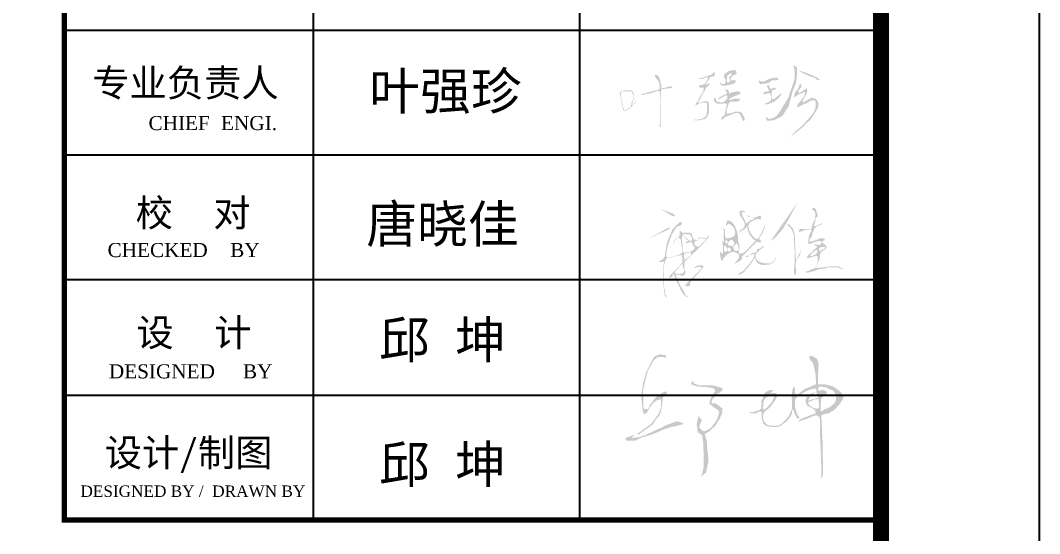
# Model space of a CAD drawing. Extents: x 962303 to 1579583, y -174742 to 224716.
# Drawn here: x 1569946 to 1579583, y -38479 to -33623 of the extents above; entities that cross this region are included whole.
import ezdxf

# ---------------------------------------------------------------- set-up
doc = ezdxf.new("R2010")
doc.units = 0
doc.header["$LTSCALE"] = 1000
doc.header["$MEASUREMENT"] = 0
for name, color, linetype in [('HATCH', 254, 'Continuous'), ('PUB_TEXT', 7, 'Continuous'), ('PUB_TITLE', 4, 'Continuous'), ('外框线', 255, 'Continuous')]:
    doc.layers.add(name, color=color, linetype=linetype)
doc.styles.add('GHF', font='times.ttf')
doc.styles.add('STYLE1', font='simhei.ttf', dxfattribs={"width": 0.8})

# ---------------------------------------------------------------- blocks, each defined once
blk = doc.blocks.new('A$C5F901649')
at = {"layer": 'HATCH'}
h = blk.add_hatch(color=256, dxfattribs=at)
h.paths.add_polyline_path([(421.5, 599.3), (438.2, 603.2), (409.1, 603.3), (407.1, 586.9), (441.2, 574.4), (451.3, 572.1), (501.2, 569.3), (546.7, 562.7), (556.9, 545.1), (541.5, 518), (526.2, 496.8), (520.4, 465.2), (547.4, 443.9), (579.1, 422.8), (579.3, 407.5), (575.3, 389.5), (566.7, 366.8), (553.9, 346.1), (531, 317.2), (508.8, 302.1), (499.5, 295.7), (480.3, 295.5), (458.1, 316.9), (462.4, 341.8), (474.7, 360.2), (453.1, 389.7), (450.3, 377.4), (441.5, 342.9), (444.1, 317.7), (448.2, 288.6), (474.6, 269.8), (482, 223.5), (484.5, 150.1), (485.1, 73.6), (475.4, 30), (466.5, 10.8), (499.5, 37.5), (506.7, 70), (514.4, 104.7), (512, 152.2), (507.4, 179.1), (505, 226.6), (499, 252.6), (491.7, 277.7), (522.7, 295.5), (556.9, 327.9), (582.5, 369.1), (600.7, 408.6), (601, 436.7), (582.9, 450.1), (572.1, 458.1), (558, 468.5), (535.3, 468.9), (535.7, 488.7), (547.5, 502.6), (561.8, 519.4), (571.5, 530.7), (583.5, 532.2), (600, 548.5), (603.2, 563.1), (583.1, 567.5), (561.2, 574.7), (532, 581.2), (495.6, 581.1), (455.2, 579.5), (431.6, 589.4), (422.3, 592.4), (418.9, 596.9)])
h.paths.add_polyline_path([(33.5, 250.4), (61.2, 274.6), (0, 252.7), (0.9, 234.7), (22, 235.8), (62.4, 235.9), (85.2, 249.6), (110, 258.9), (149.9, 269.7), (188.8, 284.8), (224.9, 300.4), (254, 311.7), (289, 322.7), (314.7, 326.9), (352.5, 337.2), (362.9, 340.1), (339.7, 350.9), (318.1, 355.7), (303.5, 352), (281.7, 343.1), (248.6, 331.7), (226.9, 318.7), (189.9, 303.3), (159.9, 288.2), (135.7, 276.8), (117, 268.2), (89.4, 259.5)])
h.paths.add_polyline_path([(245.9, 751.5), (235.5, 756), (200.5, 757.7), (171.9, 733.6), (157.6, 707.4), (136.6, 668.2), (121.6, 611.7), (107.7, 548.9), (108.9, 504.7), (109.9, 443.4), (113.9, 434), (137.7, 431.1), (152.8, 460.7), (180.8, 498.5), (202.5, 519.3), (227.8, 534.4), (253.1, 543.4), (255.8, 517.2), (232.6, 506.5), (227.3, 477.1), (223.2, 436.5), (217.3, 409.8), (208, 389.9), (190.2, 370.6), (167.8, 335.4), (108.7, 294.8), (82.3, 275), (65, 274), (107, 303.4), (158.1, 339.1), (190.5, 383.7), (208.1, 410.1), (219.7, 444.7), (218.8, 493.8), (194.9, 487.4), (173, 472.7), (159.4, 455.2), (146.5, 438.7), (138, 420.8), (125.5, 404), (112.1, 401.1), (103.8, 434.2), (96.3, 506.3), (107.3, 591), (126.3, 659.1), (156.9, 722.9), (172.5, 750.1), (180.3, 760.5), (201.9, 768.8), (213.3, 773.2), (231.4, 770.3), (250.2, 766.1), (253, 756.4)])
h = blk.add_hatch(color=256, dxfattribs=at)
h.paths.add_polyline_path([(1186.4, 493.5), (1199.1, 496), (1200.6, 488.6), (1201.2, 471.4), (1202.4, 439.2), (1194.9, 436.3), (1185.8, 433.9), (1165, 441.4), (1148.2, 451.8), (1136, 464.5), (1136, 476.7), (1152, 480.9), (1161.7, 486.3), (1172.1, 492)], flags=16)
h.paths.add_polyline_path([(1043.9, 566.7), (1051.7, 573.4), (1052.1, 557.1), (1052.1, 539.2), (1058.7, 517.7), (1061.5, 509), (1081.8, 533.3), (1111.5, 556.3), (1157.6, 575.7), (1175.5, 583.8), (1184.4, 586.1), (1180.5, 653.5), (1173.1, 680.9), (1169.1, 707.6), (1161.7, 723), (1151, 733.7), (1143, 749.1), (1141.7, 761.1), (1159.1, 763), (1173.8, 755.7), (1190.5, 744.4), (1194.5, 733.7), (1199.8, 715), (1199.2, 701), (1198.5, 680.3), (1196.5, 653.5), (1196.5, 626.8), (1196.5, 611.5), (1196.5, 592.7), (1196.5, 586.1), (1213.2, 586.1), (1234.6, 586.7), (1258, 582.7), (1286.7, 574.7), (1308.1, 561.4), (1326.2, 548), (1340.9, 534), (1350.3, 516.6), (1354.3, 502.6), (1344.2, 484.5), (1331.5, 464.5), (1311.5, 442.4), (1292.8, 423.7), (1287.4, 421.7), (1262, 405), (1236.6, 401.7), (1215.9, 393.7), (1219.1, 344.3), (1225.7, 206.6), (1226.6, 23.8), (1214.6, 0), (1218.4, 37.3), (1216.1, 89.9), (1213.1, 169.2), (1208.5, 286.5), (1207.7, 320.9), (1209.2, 353.7), (1207, 376.5), (1200.9, 386.4), (1187.9, 393.3), (1173.4, 391), (1165.6, 389.8), (1156.6, 383.4), (1138.3, 377.3), (1126.9, 371.9), (1089.5, 359.8), (1071.9, 352.1), (1080.3, 363.6), (1098.6, 375), (1127.6, 384.9), (1150.5, 394.8), (1178, 404), (1183.3, 412.3), (1174.2, 428.4), (1158.9, 437.5), (1149.4, 443), (1132, 450.9), (1122.9, 464.4), (1118.9, 483.8), (1122.5, 498.8), (1129.2, 509.9), (1139.9, 521), (1151, 526.2), (1162.9, 532.1), (1172.8, 536.1), (1182.7, 540), (1187.1, 546.7), (1185.1, 554.7), (1179.2, 559.8), (1168.9, 559.8), (1150.6, 554.3), (1136.8, 549.5), (1118.9, 542.4), (1098.3, 530.1), (1084.5, 520.6), (1075, 513.1), (1067.8, 507.2), (1062.4, 502.6), (1058.9, 499.7), (1054.8, 494.5), (1052.8, 480.2), (1052.8, 468.4), (1053.2, 448.2), (1055.2, 438.3), (1059.9, 419.3), (1065.1, 405), (1071.8, 392), (1075.4, 385.6), (1078.5, 382.9), (1080.1, 375.3), (1077.7, 372.6), (1073.8, 372.6), (1068.6, 373), (1064.3, 379.3), (1056.8, 390.8), (1052.4, 402.3), (1045.3, 417.7), (1043.3, 425.2), (1039.3, 427.6), (1035.9, 429.6), (1033.4, 406.2), (1032.8, 400.6), (1026.7, 390.4), (1024.3, 386.4), (1020.4, 380), (1009.2, 366.6), (1000.9, 355.5), (985.9, 345.7), (964.1, 329.4), (953.8, 324.3), (943.1, 320.3), (922.9, 319.9), (908.2, 321.9), (891.6, 323.9), (875.7, 326.7), (866.6, 333.8), (854.5, 343.3), (850.8, 360.7), (844.8, 373.8), (845.6, 389.2), (845.6, 400.3), (845.6, 408.2), (844.4, 416.5), (830.6, 418.1), (820.7, 412.5), (813.1, 408.2), (801.9, 405.8), (796.7, 405.3), (781.1, 405), (776.8, 405), (772.2, 407), (771.6, 414.8), (773.4, 418.5), (774.8, 413.9), (777.7, 412.2), (782.9, 411.9), (790.6, 412.5), (799, 415.9), (805.9, 417.6), (816.3, 421.7), (826.3, 425.1), (833.8, 428), (843.9, 438.1), (843.9, 460.5), (843.9, 483.5), (853.5, 500.6), (857.3, 520.7), (869.9, 537), (889.2, 548.9), (902.6, 551.1), (921.2, 550.4), (912.3, 543), (897.4, 534), (916, 534), (936.1, 529.6), (940.5, 514), (940.5, 508.8), (932.3, 491.7), (929.4, 486.5), (920.5, 474.6), (909.3, 461.2), (901.9, 449.3), (888.5, 436), (869.9, 421.1), (858, 410), (853.5, 391.4), (854.3, 374.3), (861, 355), (872.1, 340.9), (881.8, 334.2), (910, 328.2), (948, 329), (976.2, 346.1), (1003.7, 375.8), (1018.6, 397.3), (1034.2, 432.3), (1034.2, 459), (1034.2, 477.6), (1032.7, 504.3), (1033.5, 526.6), (1036.4, 549.6)])
h.paths.add_polyline_path([(1215.3, 498.9), (1222.9, 504.7), (1230, 511.4), (1245.6, 518.1), (1248.5, 524.9), (1249.8, 532), (1249.8, 542.1), (1232.9, 550.9), (1223.7, 551.3), (1209.4, 548.8), (1199, 546.3), (1198.5, 568), (1208.3, 572.1), (1242.5, 568.8), (1272.5, 554.7), (1292.2, 545.5), (1304.9, 527.5), (1309, 501), (1303.8, 474.9), (1288.7, 459.9), (1274.9, 448.9), (1259.2, 438.5), (1234.4, 430.4), (1218.6, 416.2), (1212.7, 424.7), (1212.9, 456.9)], flags=16)
h.paths.add_polyline_path([(853.3, 427), (854.6, 441.7), (857.6, 483.1), (868.4, 499.2), (882.5, 511), (890.7, 519.2), (902.9, 527.1), (906.2, 528.4), (922.9, 518.6), (922.9, 508.4), (917, 492), (909.5, 477.9), (898.6, 465.4), (879.2, 442.4), (868.1, 434.5)], flags=16)
edge = h.paths.add_edge_path(flags=16)
edge.add_line((1136, 484.8), (1197.7, 503))
edge.add_line((1197.7, 503), (1184.9, 543.4))
edge.add_line((1136, 488.8), (1136, 484.8))
edge.add_line((1145.3, 507.3), (1136, 488.8))
edge.add_line((1152.8, 517.1), (1145.3, 507.3))
edge.add_line((1166.1, 526.4), (1152.8, 517.1))
edge.add_line((1182, 539.7), (1166.1, 526.4))

msp = doc.modelspace()

# ---------------------------------------------------------------- hatches: boundary and pattern name
at = {"layer": 'HATCH'}
h = msp.add_hatch(color=256, dxfattribs=at)
h.paths.add_polyline_path([(1576368.8, -34175.5), (1576372.6, -34176.2), (1576390, -34175.7), (1576406.4, -34171.5), (1576427.7, -34163.1), (1576436.8, -34160.5), (1576444.3, -34160.5), (1576448.1, -34169.9), (1576441.3, -34183.6), (1576436, -34193.6), (1576427.5, -34211.1), (1576419.6, -34219), (1576410.1, -34226.4), (1576397.4, -34231.7), (1576385.2, -34233.2), (1576364.6, -34235.3), (1576360.9, -34246.4), (1576374.1, -34259.6), (1576405.3, -34257.5), (1576406.2, -34270.8), (1576404.8, -34287.6), (1576394.8, -34308.2), (1576382.1, -34327.2), (1576367.8, -34349.9), (1576357.8, -34372.6), (1576345.1, -34393.8), (1576331.9, -34411.7), (1576328.2, -34427.6), (1576348.2, -34419.1), (1576368.3, -34407), (1576383.1, -34402.7), (1576415.9, -34402.7), (1576422.8, -34402.2), (1576437, -34402.2), (1576441.6, -34409.1), (1576439.6, -34427.1), (1576439.6, -34462.3), (1576439.6, -34479.5), (1576434.9, -34498.8), (1576430.3, -34524.7), (1576410.3, -34545.3), (1576390.4, -34553.3), (1576359.8, -34560.6), (1576338.5, -34560.6), (1576309.9, -34560.6), (1576321.9, -34568.6), (1576347.1, -34568.6), (1576373.7, -34566.6), (1576424.9, -34552.6), (1576436.2, -34538), (1576444.2, -34525.4), (1576453.5, -34510.8), (1576457.5, -34476.9), (1576457.5, -34427.1), (1576456.2, -34413.8), (1576453.5, -34399.8), (1576448.9, -34390.5), (1576426.9, -34387.9), (1576417, -34388.5), (1576394.4, -34395.2), (1576376.4, -34397.8), (1576364.4, -34401.8), (1576349.8, -34404.5), (1576356.5, -34391.8), (1576367.1, -34374.6), (1576383.7, -34343.3), (1576412.3, -34294.8), (1576421.6, -34278.2), (1576429.6, -34260.9), (1576435.6, -34254.3), (1576449.5, -34239.7), (1576458.2, -34235), (1576461.5, -34229.1), (1576458.2, -34219.8), (1576446.2, -34219.8), (1576439.6, -34226.4), (1576426.9, -34233.7), (1576424.2, -34229.1), (1576441.7, -34202.7), (1576462.8, -34169.6), (1576469.8, -34157.3), (1576491.3, -34153), (1576506.9, -34149.2), (1576511.2, -34146), (1576513.4, -34130.4), (1576510.1, -34118.6), (1576502.6, -34109.5), (1576497.2, -34120.2), (1576483.8, -34132), (1576474.1, -34136.3), (1576456.4, -34142.8), (1576437.6, -34151.9), (1576413.4, -34158.9), (1576390.5, -34165.5), (1576357.7, -34173.2), (1576358.8, -34173.7), (1576360.2, -34174), (1576361.5, -34174.4), (1576364.6, -34175), (1576365.6, -34175)])
h.paths.add_polyline_path([(1575815.1, -34322.9), (1575819.1, -34321.3), (1575910.5, -34296.3), (1575969.4, -34280.1), (1575991.1, -34272.1), (1575991.1, -34254.2), (1575992, -34229.1), (1575984.9, -34209.4), (1575978.6, -34197.8), (1575966.9, -34182.6), (1575957.8, -34170.6), (1575949, -34160.2), (1575946.3, -34145.9), (1575952.6, -34136.9), (1575971.4, -34144.1), (1575983.1, -34159.3), (1575994.7, -34187.1), (1575999.2, -34205), (1576005.3, -34229.4), (1576005.3, -34259.6), (1576005.5, -34267.6), (1576041.3, -34259.6), (1576062.2, -34254.9), (1576082.5, -34247.9), (1576104, -34247.9), (1576111.2, -34259.6), (1576085.2, -34264.9), (1576035.9, -34270.3), (1576007.3, -34274.8), (1576004.6, -34292.7), (1576000.1, -34632.8), (1575987.5, -34632.8), (1575991.1, -34611.4), (1575995.1, -34534.4), (1575996.9, -34457.9), (1575999.2, -34390.1), (1575996.3, -34342.9), (1575995.4, -34323.9), (1575993.3, -34301.3), (1575987.5, -34292.1), (1575975.2, -34290.7), (1575958.9, -34293.6), (1575944.1, -34298.6), (1575919.2, -34307.2), (1575889.8, -34315.9), (1575857, -34321), (1575827.8, -34328.5), (1575818.9, -34326.7), (1575815.6, -34324.1)])
h.paths.add_polyline_path([(1577306.9, -34248.8), (1577312.5, -34230), (1577322, -34219.6), (1577329.5, -34235.6), (1577328.6, -34255.4), (1577310.7, -34276.1), (1577297.5, -34301.5), (1577311.6, -34307.2), (1577336.1, -34295.9), (1577371.9, -34269.5), (1577383.2, -34264.8), (1577387, -34292.1), (1577380.4, -34310.9), (1577372.9, -34328.8), (1577357.8, -34354.3), (1577340.8, -34391), (1577350.2, -34399.5), (1577387.9, -34375.9), (1577432.2, -34353.3), (1577462.4, -34363.7), (1577478.4, -34377.8), (1577491.6, -34407.9), (1577491.6, -34433.4), (1577482.2, -34460.7), (1577457.7, -34501.2), (1577435.1, -34531.3), (1577415.3, -34565.2), (1577380.4, -34592.5), (1577346.5, -34631.1), (1577306.9, -34662.2), (1577275.6, -34686.8), (1577218.3, -34731.9), (1577282.4, -34665), (1577333.3, -34624.5), (1577380.4, -34571.8), (1577408.7, -34540.7), (1577447.3, -34493.6), (1577461.4, -34459.7), (1577467.1, -34424.9), (1577466.2, -34390), (1577451.1, -34378.7), (1577418.1, -34381.6), (1577393.6, -34398.5), (1577376.6, -34406.1), (1577334.2, -34424.9), (1577316.1, -34432.9), (1577309.7, -34440.9), (1577294.6, -34444.7), (1577291.4, -34431.6), (1577291.4, -34424.9), (1577304.1, -34408.9), (1577318.2, -34390), (1577330.4, -34378.7), (1577339.9, -34362.7), (1577355.9, -34343), (1577363.4, -34323.2), (1577363.4, -34303.4), (1577353.1, -34303.4), (1577340.8, -34307.2), (1577335.2, -34311.9), (1577302.2, -34322.2), (1577281.4, -34339.2), (1577270.9, -34347.8), (1577261.6, -34344.8), (1577264.5, -34324.1), (1577271.1, -34305.3), (1577288, -34283.6), (1577301.4, -34266.6)])
h.paths.add_polyline_path([(1577332.5, -34115.5), (1577303.6, -34095.9), (1577330.2, -34104), (1577363, -34114), (1577411.1, -34134), (1577474.1, -34160.3), (1577508.2, -34188.3), (1577481.6, -34188.3), (1577463.1, -34169.8), (1577442.3, -34160.6), (1577404.1, -34150.2), (1577375.2, -34135.2)])
h.paths.add_polyline_path([(1577288.5, -34069.3), (1577255, -34043.9), (1577267.7, -34106.3), (1577267.7, -34142.1), (1577264.3, -34179.1), (1577248.1, -34233.4), (1577234.2, -34271.5), (1577217.4, -34317.8), (1577211.1, -34346.6), (1577186.8, -34388.2), (1577154.4, -34439), (1577134.8, -34473.6), (1577101.3, -34521), (1577085.1, -34533.7), (1577056.2, -34549.9), (1577022.7, -34555.6), (1576997.2, -34537.2), (1576997.2, -34551), (1577006.5, -34571.8), (1577028.4, -34571.8), (1577059.7, -34569.5), (1577094.3, -34556.8), (1577146.4, -34529.1), (1577157.9, -34518.7), (1577182.2, -34475.9), (1577205.3, -34445.9), (1577235.4, -34346.6), (1577244.6, -34302.7), (1577262, -34257.6), (1577277, -34223), (1577283.9, -34177.9), (1577288.5, -34146.7), (1577290.9, -34109.8)])
h.paths.add_polyline_path([(1577031.6, -34292.2), (1577018.3, -34275.9), (1577015.2, -34263.6), (1577005, -34251.4), (1577005, -34240.1), (1577025.5, -34234), (1577029.5, -34259.5), (1577039.8, -34272.8), (1577060.2, -34264.6), (1577080.6, -34257.5), (1577092.9, -34271.8), (1577078.6, -34277.9), (1577063.3, -34281), (1577054.1, -34285), (1577050, -34310.6), (1577049, -34345.3), (1577053, -34361.6), (1577059.2, -34368.8), (1577063.3, -34368.8), (1577081.7, -34361.6), (1577105.2, -34339.2), (1577135.8, -34317.7), (1577144, -34310.6), (1577144, -34321.8), (1577132.7, -34336.1), (1577114.4, -34356.5), (1577087.8, -34381), (1577075.5, -34392.4), (1577053, -34401.4), (1577012.2, -34416.8), (1577003, -34416.8), (1576987.7, -34416.8), (1576990.7, -34407.6), (1577006, -34403.5), (1577020.4, -34394.3), (1577038.7, -34386.1), (1577043.9, -34372.9), (1577045.9, -34352.4), (1577039.8, -34322.8), (1577030.6, -34309.6), (1577017.3, -34312.6), (1577009.3, -34314.5), (1576990.7, -34317.7), (1576975.4, -34323.8), (1576970.9, -34312.6), (1576975.4, -34302.4), (1576990.7, -34297.3), (1577004, -34297.3), (1577017.3, -34292.2)])
h.paths.add_polyline_path([(1577034.7, -34203.4), (1577020.4, -34213.6), (1576988.7, -34220.7), (1576950.9, -34224.8), (1576940.6, -34224.8), (1576926.3, -34205.4), (1576925.3, -34187), (1576944.7, -34199.3), (1576967.2, -34203.4), (1576996.8, -34191.1), (1577022.4, -34177.8), (1577058.2, -34167.6), (1577105.2, -34163.5), (1577114.4, -34180.9), (1577096.2, -34190.5), (1577078.6, -34190.5), (1577056.1, -34188)])
h.paths.add_polyline_path([(1576543, -34362.2), (1576546.8, -34368.1), (1576581.1, -34352.4), (1576602.9, -34335.5), (1576624.6, -34331.5), (1576631.1, -34340.3), (1576631.1, -34358.8), (1576611.7, -34382.1), (1576593.2, -34395), (1576575.5, -34398.2), (1576532.8, -34394.2), (1576524, -34374.9), (1576516.7, -34358), (1576503, -34358), (1576503, -34373.3), (1576507.9, -34392.6), (1576523.2, -34404.7), (1576536.9, -34411.9), (1576573.1, -34411.9), (1576594, -34407.9), (1576623.8, -34410.3), (1576623.8, -34426.4), (1576622.2, -34436.1), (1576618.2, -34453), (1576608.5, -34494), (1576608.5, -34510.1), (1576596.4, -34527), (1576576.3, -34536.6), (1576576.3, -34554.3), (1576576.3, -34570.4), (1576592.4, -34555.1), (1576610.1, -34535.8), (1576638.3, -34527), (1576662.5, -34517.3), (1576683.4, -34505.3), (1576711.6, -34498), (1576727.7, -34498), (1576743.8, -34505.3), (1576758.3, -34524.6), (1576767.1, -34550.3), (1576773.6, -34562.4), (1576784.1, -34575.2), (1576795.1, -34566.3), (1576794.5, -34553.5), (1576787.3, -34535.8), (1576777.6, -34517.3), (1576769.6, -34502), (1576763.1, -34494.8), (1576745.4, -34485.9), (1576726.1, -34485.9), (1576705.9, -34485.9), (1576672.1, -34498), (1576640.7, -34504.4), (1576624.6, -34510.9), (1576624.6, -34486.7), (1576624.6, -34465), (1576639.1, -34425.6), (1576644.8, -34407.9), (1576662.5, -34391), (1576676.2, -34390.2), (1576707.6, -34391.8), (1576720.4, -34391.8), (1576735.7, -34387), (1576748.6, -34374.9), (1576748.6, -34367.7), (1576738.2, -34362.8), (1576725.3, -34362.8), (1576707.6, -34362.8), (1576686.6, -34366.1), (1576668.1, -34373.3), (1576648.8, -34378.1), (1576644.8, -34374.1), (1576660.1, -34359.6), (1576685.8, -34345.1), (1576730.9, -34326.6), (1576751.8, -34317), (1576756.7, -34306.5), (1576750.2, -34300.1), (1576729.3, -34293.6), (1576726.1, -34293.6), (1576680.2, -34302.5), (1576659.3, -34308.9), (1576647.2, -34317), (1576647.2, -34303.3), (1576641.5, -34287.2), (1576631.9, -34278.4), (1576617.4, -34277.5), (1576601.3, -34277.5), (1576615.8, -34290.4), (1576625.1, -34298.7), (1576627, -34313.8), (1576615.8, -34321), (1576591.6, -34333.1), (1576565, -34345.1), (1576547.3, -34358.8)])
h.paths.add_polyline_path([(1576675.4, -34128.9), (1576661.3, -34123.9), (1576638, -34140.1), (1576626.7, -34152.1), (1576626.7, -34166.2), (1576626.7, -34187.4), (1576626.7, -34206.4), (1576639.4, -34209.9), (1576651.4, -34209.2), (1576655.7, -34188.1), (1576649.3, -34174), (1576649.3, -34154.9), (1576665.5, -34144.4)], flags=16)
h.paths.add_polyline_path([(1576597.8, -34223.3), (1576607.8, -34222.1), (1576616.6, -34195.8), (1576613.3, -34178.2), (1576597.9, -34159.5), (1576604.5, -34129.9), (1576647.4, -34100.3), (1576693.5, -34091.5), (1576711.1, -34098.1), (1576717.7, -34129.9), (1576691.3, -34139.8), (1576662.7, -34163.9), (1576662.7, -34189.2), (1576704.5, -34189.2), (1576712.2, -34198), (1576706.7, -34208.9), (1576695.7, -34217.7), (1576652.9, -34232), (1576617.7, -34238.6), (1576595.7, -34241.9), (1576568.3, -34236.4), (1576562.8, -34216.6), (1576562.8, -34207.8), (1576571, -34208.5), (1576571, -34217), (1576578.7, -34223.3)])
h.paths.add_polyline_path([(1575609.1, -34303.6), (1575612.8, -34313.4), (1575620.8, -34344.7), (1575625.4, -34367.4), (1575629.9, -34394.1), (1575636.5, -34430.9), (1575647.1, -34473.2), (1575653.6, -34476.7), (1575664.7, -34479.7), (1575707.1, -34457.6), (1575729.8, -34434.9), (1575738.9, -34418.8), (1575763.6, -34399.1), (1575771.6, -34386.5), (1575761.3, -34393.8), (1575756.7, -34401), (1575741.2, -34410.4), (1575736, -34417.2), (1575727.6, -34423.3), (1575732.8, -34403.9), (1575741.8, -34380.9), (1575747.7, -34363.4), (1575749.3, -34346.9), (1575748, -34324.5), (1575739.6, -34305.1), (1575736.6, -34295.1), (1575726.6, -34287.6), (1575710.1, -34285.4), (1575685.1, -34285.4), (1575666, -34285), (1575636.8, -34289.6), (1575621.9, -34299.9), (1575619.9, -34306.9), (1575618.2, -34308.6), (1575613.2, -34306.9)])
h.paths.add_polyline_path([(1575635.5, -34295.3), (1575623.7, -34309), (1575627.7, -34357), (1575634.5, -34390.2), (1575640.4, -34423.5), (1575648.2, -34457.8), (1575661, -34475.4), (1575708, -34448), (1575719.7, -34432.3), (1575723.7, -34407.9), (1575743.2, -34363.8), (1575744.2, -34335.4), (1575726.6, -34296.3), (1575662.9, -34292.4)], flags=16)
h = msp.add_hatch(color=256, dxfattribs=at)
h.paths.add_polyline_path([(1577556, -35768.6), (1577534.9, -35763.9), (1577509, -35770.9), (1577495.7, -35782.7), (1577495.7, -35798.3), (1577511.3, -35805.4), (1577530.9, -35789.7), (1577550.5, -35783.5)], flags=16)
h.paths.add_polyline_path([(1577485.5, -35812.4), (1577472.9, -35791.3), (1577426.7, -35828.9), (1577414.2, -35842.2), (1577418.1, -35855.5), (1577449.4, -35846.1), (1577469, -35834.4)], flags=16)
h.paths.add_polyline_path([(1577418.9, -35599.1), (1577369.9, -35598.4), (1577311.1, -35597.5), (1577306.9, -35626.5), (1577335.1, -35616.6), (1577359.1, -35609.1), (1577394.7, -35605), (1577422.9, -35603.3), (1577423.6, -35615), (1577405.5, -35650.5), (1577398.9, -35680.3), (1577393.9, -35729.1), (1577404.7, -35739.9), (1577438.6, -35728.3), (1577475.1, -35713.4), (1577499.9, -35709.3), (1577524, -35715.9), (1577520.8, -35727.3), (1577509, -35745.7), (1577492.5, -35749), (1577472.6, -35742.4), (1577450.2, -35738.2), (1577459.3, -35751.5), (1577475.9, -35754.8), (1577475.9, -35772.2), (1577451.9, -35791.2), (1577426.2, -35816.9), (1577398.9, -35841.7), (1577379, -35867.4), (1577401.4, -35871.5), (1577433.7, -35859.1), (1577451.9, -35855.8), (1577470.9, -35850), (1577485, -35856.6), (1577486.5, -35891), (1577479.8, -35921), (1577472.3, -35945.2), (1577463.9, -35961.9), (1577455.5, -35970.3), (1577420.5, -35978.6), (1577403.8, -35992), (1577370.3, -35997.8), (1577378.7, -36009.5), (1577401.2, -36007.8), (1577422.1, -36001.2), (1577457.2, -35993.7), (1577489.8, -35978.6), (1577545.8, -35971.1), (1577586.7, -35960.3), (1577617.6, -35959.4), (1577674.4, -35959.4), (1577683.6, -35964.4), (1577720.4, -35977.8), (1577720.4, -35969.3), (1577700.7, -35959.6), (1577683, -35951.6), (1577636.3, -35949.4), (1577603.5, -35951), (1577565.9, -35953.7), (1577540.7, -35960.7), (1577506.4, -35961.8), (1577488.6, -35962.3), (1577466.1, -35967.1), (1577473.6, -35948.9), (1577489.1, -35911.4), (1577498.9, -35892.6), (1577503.7, -35876.5), (1577505.8, -35852.4), (1577506.4, -35835.2), (1577514.4, -35820.2), (1577537, -35800.3), (1577555.8, -35788.5), (1577569.2, -35774.6), (1577564.3, -35755.8), (1577555.2, -35745.1), (1577542.3, -35736), (1577528.9, -35727.4), (1577525.7, -35721.5), (1577529.8, -35713.4), (1577535.6, -35707.6), (1577548.1, -35704.3), (1577550.6, -35701), (1577549.2, -35690.8), (1577539.2, -35685.8), (1577507.7, -35685.5), (1577485.6, -35694.1), (1577468.8, -35701), (1577455.8, -35705.7), (1577438.1, -35712.6), (1577425.1, -35715.9), (1577415.4, -35716.4), (1577406.8, -35707.6), (1577406.8, -35697.7), (1577413.8, -35686.1), (1577429.1, -35667.4), (1577436.7, -35633), (1577443.3, -35621.5), (1577448.9, -35602.1), (1577464.5, -35582.3), (1577478.7, -35570.3), (1577502.1, -35562.7), (1577518.5, -35554), (1577526.9, -35549.5), (1577526.9, -35539.8), (1577514.7, -35546.3), (1577502.7, -35554.5), (1577485.2, -35561.6), (1577473.2, -35566.5), (1577453, -35573.6), (1577450.3, -35561), (1577454.7, -35541.4), (1577460.7, -35530), (1577464.9, -35493.4), (1577481.4, -35479.7), (1577487.4, -35474.7), (1577482.8, -35460.5), (1577475.9, -35439.9), (1577469.8, -35417.9), (1577462.2, -35402.8), (1577447.1, -35396.6), (1577437.5, -35396.6), (1577432, -35410.4), (1577449.8, -35424.1), (1577457.4, -35439.2), (1577464.3, -35455), (1577462.9, -35467.3), (1577458.8, -35489.3), (1577454, -35514), (1577447.8, -35527.7), (1577439.5, -35540.8), (1577432, -35564.1), (1577432, -35582), (1577429.9, -35588.1)])
h.paths.add_polyline_path([(1577199.1, -35556.8), (1577212.8, -35550.1), (1577233.3, -35572.5), (1577247.8, -35588.7), (1577259.8, -35616.9), (1577269.2, -35656.9), (1577269.2, -35712.4), (1577272.6, -35765.3), (1577274.3, -35819), (1577276.9, -35851.4), (1577278.6, -35888.1), (1577289.7, -35875.3), (1577300.7, -35848.8), (1577317.8, -35819), (1577327.2, -35780.6), (1577319.5, -35837.3), (1577300.7, -35866), (1577293.8, -35876.7), (1577286.8, -35887.1), (1577278.8, -35902.3), (1577277.2, -35939.8), (1577277.2, -35964), (1577281.9, -35985), (1577280.3, -36008.4), (1577274.1, -36027.1), (1577263.1, -36029.5), (1577260, -36020.9), (1577261.6, -35995.1), (1577261.6, -35975.7), (1577267, -35903.1), (1577265.5, -35790), (1577260, -35694.1), (1577260, -35654.3), (1577249.1, -35627), (1577237.4, -35599.7), (1577226.5, -35584.9), (1577217.9, -35573.2), (1577204.6, -35569.3)])
h.paths.add_polyline_path([(1577208.9, -35506.3), (1577297.9, -35340.3), (1577041.5, -35709.4), (1577076, -35686.8), (1577157.1, -35593.9)])
h.paths.add_polyline_path([(1576856.6, -35838), (1576850.4, -35843.4), (1576846.3, -35847.7), (1576847.3, -35839.3), (1576854.7, -35829.4), (1576863.2, -35825.4), (1576883.5, -35822.9), (1576901.3, -35817.5), (1576910.2, -35803.1), (1576912.7, -35793.7), (1576914.7, -35780.4), (1576933, -35786.3), (1576972.1, -35755.2), (1576974.1, -35768), (1576952.3, -35782.9), (1576936.9, -35795.2), (1576931.5, -35803.1), (1576907.7, -35822.9), (1576897.8, -35836.8), (1576897.8, -35863.5), (1576905.7, -35884.3), (1576928, -35903.6), (1576959.2, -35916.4), (1576977.5, -35919.4), (1577029, -35923.4), (1577052.8, -35912), (1577067.2, -35905.6), (1577080.5, -35876.9), (1577087, -35863.5), (1577087.9, -35856.6), (1577087.9, -35869.4), (1577084, -35882.3), (1577074.4, -35902.9), (1577071.8, -35909.9), (1577060.1, -35915.6), (1577048.6, -35923.9), (1577036.5, -35928.3), (1577027.9, -35933.1), (1577005.3, -35934.7), (1576986.3, -35937.2), (1576971.3, -35937.2), (1576958.9, -35936.6), (1576943, -35931.2), (1576938.4, -35929.6), (1576925.8, -35923.6), (1576917.9, -35918.1), (1576911.5, -35910.5), (1576903.9, -35899.7), (1576897.8, -35890.5), (1576890.2, -35866.3), (1576874.3, -35893.4), (1576847.9, -35932.4), (1576830.6, -35953.1), (1576815.6, -35971), (1576800.9, -35987.3), (1576786.9, -36005.8), (1576746, -36028.7), (1576731.4, -36024.8), (1576744.3, -36014.2), (1576770.6, -35999), (1576791.4, -35983.4), (1576807, -35962.7), (1576833.9, -35932.4), (1576864.2, -35892.1), (1576879.3, -35865.8), (1576886.6, -35851.8), (1576886.6, -35840.1), (1576882.7, -35831.7), (1576859.5, -35836.2)])
h.paths.add_polyline_path([(1576837.2, -35846.5), (1576816, -35849.9), (1576800.7, -35862.7), (1576816, -35862.7), (1576827.9, -35858.4)], flags=17)
h.paths.add_polyline_path([(1576825.6, -35472.3), (1576812, -35470.8), (1576823.2, -35476.6), (1576839.1, -35479.6), (1576849.9, -35476.9), (1576837.5, -35471.1)], flags=17)
h.paths.add_polyline_path([(1576696.8, -35757.1), (1576680.8, -35765), (1576687.2, -35773), (1576693.1, -35792.2), (1576702.6, -35801.7), (1576709.6, -35804.4), (1576723.9, -35804.9), (1576736.2, -35800.2), (1576736.2, -35777.8), (1576735.1, -35764), (1576730.9, -35750.7), (1576726.1, -35737.4), (1576722.3, -35730.5), (1576711.4, -35736.4)], flags=16)
h.paths.add_polyline_path([(1576664, -35800.8), (1576659.2, -35778.7), (1576649.5, -35772.7), (1576637.7, -35772.7), (1576631.4, -35785.1), (1576630.8, -35795.3), (1576630.8, -35802.9), (1576633.5, -35806.5), (1576649.8, -35810.1)], flags=16)
h.paths.add_polyline_path([(1576627.9, -35780.1), (1576613.8, -35756.1), (1576604.4, -35751.4), (1576600.3, -35763.1), (1576600.3, -35780.1), (1576600.3, -35797.7), (1576605, -35814.1), (1576615, -35814.1), (1576625.5, -35801.8)], flags=16)
h.paths.add_polyline_path([(1576633.1, -35738.1), (1576633.4, -35731.2), (1576637.9, -35725.9), (1576640.6, -35721.4), (1576644.4, -35716.3), (1576650.1, -35708.5), (1576660.3, -35702.8), (1576669, -35701), (1576680.4, -35701), (1576687.6, -35712.1), (1576696, -35728.3), (1576693.6, -35740.8), (1576687.3, -35752.5), (1576676.8, -35760), (1576640.6, -35751)], flags=16)
h.paths.add_polyline_path([(1576634, -35724.4), (1576635.2, -35711.2), (1576622.6, -35703.7), (1576614.5, -35704.3), (1576612.1, -35714.8), (1576611.2, -35722.9), (1576613.9, -35729.2), (1576621.4, -35731.5)], flags=16)
h.paths.add_polyline_path([(1576603.6, -35597.8), (1576589.5, -35589.2), (1576600.4, -35617.3), (1576597.3, -35641.5), (1576597.3, -35666.4), (1576597.3, -35694.5), (1576598.1, -35713.2), (1576588.7, -35710.9), (1576583.3, -35735.1), (1576587.2, -35747.6), (1576590.3, -35769.4), (1576590.3, -35798.3), (1576590.3, -35824), (1576590.3, -35832.6), (1576569.2, -35820.1), (1576559.8, -35802.2), (1576559.8, -35826.4), (1576565.3, -35858.4), (1576567.6, -35878.6), (1576577, -35901.3), (1576585.6, -35894.2), (1576594.2, -35874.7), (1576615.3, -35849), (1576634, -35834.9), (1576667.6, -35813.9), (1576690.2, -35812.3), (1576730.8, -35830.3), (1576742.5, -35847.4), (1576740.2, -35866.2), (1576722.2, -35895), (1576708.2, -35909.8), (1576698, -35923.1), (1576702.7, -35923.1), (1576737.8, -35905.2), (1576760.5, -35891.1), (1576770.6, -35874), (1576770.6, -35854.5), (1576906.5, -35718.7), (1576931.4, -35722.6), (1576948.6, -35722.6), (1576945.5, -35702.3), (1576928.3, -35692.2), (1576945.2, -35663.6), (1576960.3, -35642.3), (1576969.7, -35618.9), (1576981.4, -35587.6), (1576984.5, -35564.2), (1576981.4, -35550.2), (1576977.5, -35568.9), (1576973.6, -35583.7), (1576965, -35604.8), (1576957.2, -35625.1), (1576949.4, -35643.8), (1576934.6, -35664.9), (1576926, -35682.8), (1576913.5, -35692.2), (1576901, -35689.1), (1576883, -35676.6), (1576865.9, -35656.3), (1576848.7, -35633.7), (1576836.2, -35604), (1576829.2, -35574.4), (1576830.7, -35555.7), (1576839.3, -35543.2), (1576850.3, -35529.9), (1576865.9, -35522.1), (1576886.9, -35511.2), (1576918.2, -35499.5), (1576937.7, -35505), (1576949.4, -35505), (1576948.6, -35484.7), (1576945.5, -35469.8), (1576935.3, -35469.8), (1576920.5, -35475.3), (1576912.7, -35482.3), (1576904.9, -35482.3), (1576879.9, -35483.9), (1576865.9, -35483.9), (1576850.3, -35482.3), (1576869.8, -35487.8), (1576893.2, -35487), (1576889.3, -35495.6), (1576869, -35509.6), (1576847.9, -35515.1), (1576837.8, -35522.1), (1576819.8, -35539.3), (1576808.9, -35546.3), (1576799.5, -35527.6), (1576794, -35511.2), (1576787.8, -35497.2), (1576776.1, -35478.4), (1576769.8, -35459.7), (1576767.5, -35444.9), (1576771.4, -35433.2), (1576781.9, -35436.7), (1576789.4, -35441), (1576797.9, -35437.9), (1576796.2, -35433), (1576788.6, -35428.5), (1576769.8, -35422.3), (1576750.3, -35422.3), (1576744.9, -35449.6), (1576755, -35473), (1576762, -35486.2), (1576778.4, -35511.2), (1576786.2, -35526), (1576795.6, -35545.5), (1576795.6, -35551.8), (1576793.3, -35572), (1576779.2, -35591.5), (1576776.1, -35595.8), (1576751.1, -35607.2), (1576746.4, -35618.1), (1576746.4, -35633.7), (1576755.8, -35620.4), (1576762, -35611.8), (1576793.3, -35600.9), (1576813.6, -35572.8), (1576824.5, -35602.5), (1576832.3, -35633.7), (1576851, -35664.1), (1576872.9, -35688.3), (1576887.7, -35700.8), (1576897.2, -35708.7), (1576844, -35764), (1576808.1, -35801.4), (1576793.3, -35812.3), (1576780, -35823.2), (1576767.5, -35827.9), (1576754.2, -35828.7), (1576741, -35828.7), (1576741, -35817.8), (1576740.2, -35804.5), (1576744.9, -35788.1), (1576744.9, -35764.7), (1576742.5, -35735.1), (1576733.2, -35721), (1576732.4, -35694.5), (1576732.4, -35669.6), (1576726.1, -35642.3), (1576722.2, -35621.2), (1576714.4, -35600.1), (1576702.7, -35569.7), (1576692.6, -35554.1), (1576676.2, -35533), (1576662.9, -35525.2), (1576636.3, -35513.5), (1576623.1, -35529.1), (1576618.4, -35553.3), (1576618.4, -35566.6), (1576635.6, -35552.5), (1576643.4, -35546.1), (1576673.8, -35565), (1576679.3, -35568.1), (1576697.2, -35597), (1576700.4, -35606.4), (1576703.5, -35626.7), (1576703.5, -35647.7), (1576694.1, -35664.1), (1576687.1, -35668.8), (1576660.5, -35680.5), (1576653.5, -35681.3), (1576625.4, -35684.4), (1576616.8, -35684.4), (1576606.7, -35662.5), (1576609, -35628.2), (1576609, -35614.2)])
h.paths.add_polyline_path([(1576329.7, -35956.7), (1576312.9, -35959.1), (1576330, -35966.7), (1576341.4, -35956.2), (1576373.7, -35955.3), (1576384.1, -35957.2), (1576383.1, -35976.2), (1576334.7, -36021.7), (1576229.3, -36128), (1576241.7, -36140.3), (1576255, -36140.3), (1576263.5, -36138.4), (1576275.9, -36129.9), (1576278.7, -36105.2), (1576290.1, -36084.3), (1576357.5, -36013.2), (1576386.9, -35980), (1576400.2, -35962.9), (1576406.3, -35955.1), (1576396.4, -35941.1), (1576378.4, -35941.1), (1576358.5, -35943), (1576338.5, -35945.8), (1576334.4, -35952)], flags=17)
h.paths.add_polyline_path([(1576209.2, -35919.4), (1576134.2, -36003.7), (1576137.2, -36020.9), (1576156.9, -36018.7), (1576172.7, -36021.7), (1576183, -36021.7), (1576203.6, -36017.4), (1576215.6, -36009.3), (1576222.4, -35998.6), (1576222.4, -35990.5), (1576222.4, -35984.9), (1576217.7, -35977.2), (1576215.2, -35969), (1576211.7, -35959.2), (1576210.9, -35953.2), (1576209.2, -35945.9), (1576209.2, -35936.1)], flags=16)
h.paths.add_polyline_path([(1576281.8, -35846.2), (1576223.6, -35893.4), (1576220.3, -35834.8), (1576243, -35824.5), (1576262.4, -35820.7), (1576278.4, -35817.8), (1576287.9, -35822.6), (1576287, -35835.3)], flags=16)
h.paths.add_polyline_path([(1576212.9, -35820.1), (1576210.3, -35801.1), (1576205.7, -35746.7), (1576201.1, -35696.3), (1576203.1, -35674), (1576211, -35649.1), (1576221.5, -35642.5), (1576233.3, -35645.8), (1576276.5, -35646.5), (1576283.8, -35658.3), (1576292.1, -35672), (1576294.9, -35686.4), (1576295.6, -35698.9), (1576293.6, -35706.1), (1576285.1, -35710.7), (1576276.5, -35710), (1576268, -35704.1), (1576252.3, -35690.4), (1576241.8, -35683.2), (1576231.3, -35676), (1576223.4, -35668.1), (1576216.2, -35657.6), (1576216.2, -35666.8), (1576226, -35677.3), (1576238.1, -35690.1), (1576253.6, -35700.2), (1576264.7, -35710.7), (1576253.6, -35712.6), (1576246.4, -35715.3), (1576238.5, -35721.8), (1576235.9, -35730.3), (1576251.6, -35729.7), (1576263.4, -35723.1), (1576289, -35721.2), (1576300.8, -35721.2), (1576300.8, -35730.3), (1576300.8, -35740.2), (1576304.7, -35750.7), (1576309.3, -35756.5), (1576317.9, -35762.4), (1576323.5, -35766.4), (1576317.9, -35782.8), (1576314.6, -35787.3), (1576301.5, -35799.1), (1576292.9, -35806.3), (1576279.2, -35812.2), (1576247.7, -35816.8), (1576233.9, -35820.1), (1576225.4, -35822.1)], flags=16)
h.paths.add_polyline_path([(1576156.9, -35679.4), (1576149.4, -35682.7), (1576136.6, -35698.4), (1576128.7, -35705), (1576124.6, -35717.8), (1576115.5, -35733.6), (1576118.8, -35736.5), (1576125.4, -35724.9), (1576130.8, -35714.5), (1576134.1, -35707.9), (1576147.8, -35691.8), (1576158.1, -35683.9)], flags=17)
h.paths.add_polyline_path([(1576185.9, -35528.7), (1576175.8, -35536.2), (1576150.4, -35559.2), (1576115.3, -35595.5), (1576086.3, -35659.5), (1576069.1, -35697.6), (1576058.5, -35735.7), (1576047.6, -35790.1), (1576041.5, -35831.3), (1576041.5, -35854.2), (1576027, -35872.4), (1576013.2, -35889.6), (1575976.2, -35901.4), (1576006.4, -35908.6), (1576033, -35905), (1576023.4, -35969.1), (1576024.7, -36093.4), (1576031.1, -36181.4), (1576039.9, -36231.2), (1576058.4, -36247.8), (1576051.6, -36230.2), (1576041.8, -36206.8), (1576033, -36140.3), (1576031.1, -36068), (1576029.1, -35961.4), (1576040.8, -35901.8), (1576054.5, -35876.4), (1576068.2, -35868.6), (1576080.9, -35868.6), (1576104.4, -35862.7), (1576128.9, -35857.8), (1576167, -35850), (1576202.2, -35841.2), (1576206.1, -35912.6), (1576177.8, -35946.8), (1576084.9, -36041.6), (1576085.8, -36066), (1576108.3, -36044.5), (1576125, -36015.2), (1576128.9, -36037.7), (1576150.4, -36090.5), (1576173.9, -36138.4), (1576202.2, -36196), (1576218.9, -36217.5), (1576238.4, -36237.1), (1576252.1, -36243.9), (1576252.1, -36232.2), (1576235.5, -36222.4), (1576223.8, -36195.1), (1576180.7, -36123.7), (1576164.1, -36079.7), (1576142.6, -36036.7), (1576155.3, -36026.9), (1576177.8, -36031.8), (1576186.8, -36033.8), (1576207.1, -36042.6), (1576221.8, -36033.8), (1576227.7, -36023), (1576236.5, -36005.4), (1576231.6, -35984.9), (1576222.8, -35984.9), (1576226.7, -35905.7), (1576377.3, -35761), (1576451.9, -35679.2), (1576453.2, -35663.6), (1576448.3, -35655.9), (1576442, -35667.9), (1576438.4, -35681.2), (1576430.7, -35685.5), (1576426.5, -35685.5), (1576401.1, -35677.7), (1576384.9, -35677.7), (1576366.5, -35678.4), (1576358, -35678.7), (1576348.2, -35687.6), (1576356.7, -35692.5), (1576370.8, -35685.5), (1576389.8, -35686.2), (1576401.1, -35686.6), (1576419.4, -35691.1), (1576433.5, -35692.5), (1576360.2, -35764.4), (1576341.2, -35761.5), (1576325, -35751), (1576318.6, -35736.2), (1576322.1, -35717.2), (1576327.1, -35709.4), (1576338.3, -35707.3), (1576347, -35705.7), (1576339.1, -35697.4), (1576320, -35698.8), (1576315.1, -35697.4), (1576308, -35689), (1576301.7, -35668.6), (1576293.9, -35642.5), (1576276.3, -35630.5), (1576254.5, -35630.5), (1576234, -35630.5), (1576219.2, -35632.6), (1576205.8, -35635.4), (1576197.4, -35624.9), (1576190.3, -35613.6), (1576179.9, -35620.1), (1576179.7, -35633.3), (1576179.7, -35655.9), (1576170.6, -35667.9), (1576172.7, -35680.5), (1576185.4, -35689.7), (1576193.1, -35700.3), (1576193.8, -35718.6), (1576194.5, -35736.9), (1576196.7, -35749.6), (1576201.6, -35772.1), (1576203.7, -35789), (1576205.1, -35810.9), (1576200.9, -35822.1), (1576191.7, -35830.6), (1576165.6, -35843.3), (1576146.6, -35848.2), (1576133.2, -35854.5), (1576098, -35860.9), (1576080.3, -35865.8), (1576055, -35863), (1576055, -35811.6), (1576067.6, -35753.8), (1576105.7, -35648.1), (1576152.2, -35575.7), (1576169.1, -35568.6), (1576188.6, -35564.2), (1576200.1, -35554.4), (1576200.1, -35537.6)])
h.paths.add_polyline_path([(1576073.3, -35601.7), (1575890.3, -35684.7), (1576076.1, -35582.5), (1576090.6, -35582.5)])
h.paths.add_polyline_path([(1576094.6, -35464), (1575995.9, -35404.5), (1576068.4, -35434.2), (1576118.4, -35450.9), (1576138.6, -35471.1), (1576120.8, -35477)])

# ---------------------------------------------------------------- linework, layer by layer
at = {"layer": 'PUB_TITLE', "color": 4}
for p, q in [((1572713.6, -28903.5), (1572713.6, -38349.6)), ((1575233, -28903.5), (1575233, -38349.6)), ((1570361.3, -33713.8), (1578122.8, -33713.8)), ((1570361.3, -34894.6), (1578122.8, -34894.6)), ((1570361.3, -36075.3), (1578122.8, -36075.3)), ((1570361.3, -37168.8), (1578122.8, -37168.8))]:
    msp.add_line(p, q, dxfattribs=at)
at = {"layer": 'PUB_TITLE'}
msp.add_lwpolyline([(1334333.3, -48741.9), (1579583.3, -48741.9), (1579583.3, 14258.1), (1334333.3, 14258.1)], close=True, dxfattribs=at)
at = {"layer": 'PUB_TITLE', "const_width": 150}
msp.add_lwpolyline([(1338083.3, -47241.9), (1578083.3, -47241.9), (1578083.3, 12758.1), (1338083.3, 12758.1)], close=True, dxfattribs=at)
at = {"layer": 'PUB_TITLE', "color": 4, "const_width": 52.2}
msp.add_lwpolyline([(1570361.3, -38349.6), (1578122.8, -38349.6), (1578122.8, -28903.5), (1570361.3, -28903.5)], close=True, dxfattribs=at)

# ---------------------------------------------------------------- block references
at = {"layer": '外框线', "xscale": 1.52, "yscale": 1.52, "zscale": 1.52}
msp.add_blockref('A$C5F901649', (1575669.7, -37957.9), dxfattribs=at)

# ---------------------------------------------------------------- texts
at = {"layer": 'PUB_TEXT'}
for s, height, style, p in [('专业负责人', 258.31, 'STYLE1', (1570625.4, -34344)), ('叶强珍', 352, 'STYLE1', (1573244.1, -34465.8)), ('CHIEF', 132.84, 'GHF', (1571157.3, -34660.9)), ('ENGI.', 132.84, 'GHF', (1571842.9, -34660.9)), ('校', 258.3, 'STYLE1', (1571035.2, -35573.4)), ('对', 258.3, 'STYLE1', (1571770, -35573.4)), ('唐晓佳', 352, 'STYLE1', (1573216.6, -35726.1)), ('CHECKED', 132.84, 'GHF', (1570769.8, -35862.2)), ('BY', 132.84, 'GHF', (1571929, -35862.2)), ('设', 258.3, 'STYLE1', (1571043, -36706.2)), ('计', 258.3, 'STYLE1', (1571777.8, -36706.2)), ('邱 坤', 352, 'STYLE1', (1573336.9, -36821.2)), ('DESIGNED', 132.84, 'GHF', (1570782.1, -37010)), ('BY', 132.84, 'GHF', (1572049.6, -37010)), ('设计/制图', 258.31, 'STYLE1', (1570743.4, -37842.3)), ('邱 坤', 352, 'STYLE1', (1573336.9, -38000.6))]:
    msp.add_text(s, height=height, dxfattribs=dict(at, style=style)).set_placement(p)
at = {"layer": 'PUB_TEXT', "insert": (1570513.5, -38023.7), "char_height": 107.603, "width": 3392.138, "attachment_point": 1, "style": 'GHF'}
msp.add_mtext('DESIGNED BY /  DRAWN BY', dxfattribs=at)

doc.saveas('drawing.dxf')
